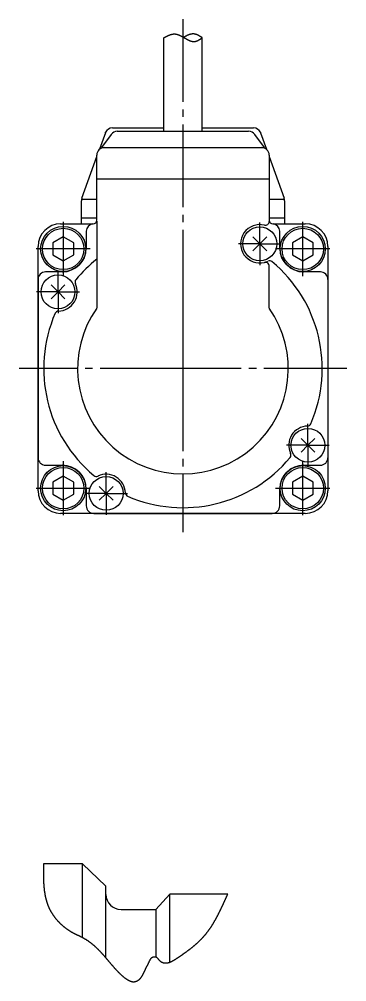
# Model space of a CAD drawing. Extents: x -147 to 162, y -94 to 93.
# Drawn here: x -146.7 to -103.2, y -94 to 34 of the extents above; entities that cross this region are included whole.
import ezdxf

# ---------------------------------------------------------------- set-up
doc = ezdxf.new("R2010")
doc.units = 0
doc.linetypes.add('DASH_CENTER', pattern=[14, 11, -1, 1, -1])
doc.layers.get('0').update_dxf_attribs({"linetype": 'CONTINUOUS'})

msp = doc.modelspace()

# ---------------------------------------------------------------- linework, layer by layer
at = {"color": 1, "linetype": 'DASH_CENTER'}
for p, q in [((-124.94, 33.96), (-124.94, -2.4)), ((-140.85, 7.01), (-140.85, -0.19)), ((-114.74, 4.1), (-114.74, 6.94)), ((-109.03, -0.19), (-109.03, 7.01)), ((-114.74, 4.1), (-117.58, 4.1)), ((-114.74, 4.1), (-111.9, 4.1)), ((-114.74, 4.1), (-114.74, 1.26)), ((-137.25, 3.41), (-144.45, 3.41)), ((-105.43, 3.41), (-112.63, 3.41)), ((-141.54, -2.3), (-141.54, 0.54)), ((-141.54, -2.3), (-144.38, -2.3)), ((-141.54, -2.3), (-141.54, -5.14)), ((-141.54, -2.3), (-138.7, -2.3)), ((-124.94, -2.4), (-124.94, -12.5)), ((-124.94, -12.5), (-146.69, -12.5)), ((-103.19, -12.5), (-124.94, -12.5)), ((-124.94, -12.5), (-124.94, -34.25)), ((-108.34, -22.7), (-108.34, -19.86)), ((-108.34, -22.7), (-111.18, -22.7)), ((-108.34, -22.7), (-105.5, -22.7)), ((-108.34, -22.7), (-108.34, -25.54)), ((-140.85, -24.81), (-140.85, -32.01)), ((-109.03, -32.01), (-109.03, -24.81)), ((-135.14, -29.1), (-135.14, -26.26)), ((-144.45, -28.41), (-137.25, -28.41)), ((-135.14, -29.1), (-137.98, -29.1)), ((-135.14, -29.1), (-135.14, -31.94)), ((-135.14, -29.1), (-132.3, -29.1)), ((-112.63, -28.41), (-105.43, -28.41))]:
    msp.add_line(p, q, dxfattribs=at)
at = {"color": 7, "linetype": 'CONTINUOUS'}
for p, q in [((-127.49, 19.88), (-127.49, 31.5)), ((-122.39, 19.88), (-122.39, 31.5)), ((-134.32, 19.5), (-129.94, 19.5)), ((-129.94, 19.5), (-128.74, 19.5)), ((-128.74, 19.5), (-127.49, 19.5)), ((-127.49, 19.06), (-127.49, 19.89)), ((-122.39, 19.06), (-122.39, 20)), ((-122.39, 19.5), (-115.55, 19.5)), ((-135.25, 18.85), (-136.04, 16.66)), ((-134.46, 18.65), (-135.75, 16.9)), ((-135.25, 18.85), (-135.21, 18.95)), ((-133.66, 19.06), (-116.22, 19.06)), ((-114.12, 16.9), (-115.41, 18.65)), ((-114.66, 18.95), (-114.63, 18.85)), ((-114.63, 18.85), (-113.83, 16.66)), ((-135.75, 16.9), (-114.12, 16.9)), ((-135.39, 16.9), (-114.49, 16.9)), ((-138.38, 10.16), (-136.39, 15.69)), ((-136.39, 7.25), (-136.39, 15.9)), ((-136.39, 7.25), (-136.39, 15.88)), ((-113.49, 15.9), (-113.49, 7.25)), ((-113.49, 15.88), (-113.49, 7.25)), ((-113.49, 15.69), (-111.5, 10.16)), ((-136.39, 12.75), (-113.49, 12.75)), ((-138.44, 6.75), (-138.44, 9.83)), ((-136.39, 10), (-138.42, 10)), ((-111.45, 10), (-113.49, 10)), ((-111.44, 9.83), (-111.44, 6.75)), ((-141.19, 6.75), (-136.89, 6.75)), ((-136.39, 7.5), (-138.44, 7.5)), ((-136.39, 7.1), (-136.39, -4.44)), ((-136.39, 7.1), (-136.39, -4.44)), ((-111.44, 7.5), (-113.49, 7.5)), ((-113.49, 7.25), (-113.49, 7.06)), ((-113.49, 7.25), (-113.49, 7.06)), ((-112.99, 6.75), (-108.69, 6.75)), ((-137.79, 5.77), (-137.79, 3.56)), ((-112.09, 3.56), (-112.09, 5.77)), ((-140.85, 5.01), (-142.23, 4.21)), ((-142.23, 4.21), (-142.23, 2.61)), ((-139.46, 4.21), (-140.85, 5.01)), ((-139.46, 2.61), (-139.46, 4.21)), ((-114.74, 4.1), (-115.66, 5.02)), ((-114.74, 4.1), (-115.66, 3.18)), ((-114.74, 4.1), (-113.82, 5.02)), ((-114.74, 4.1), (-113.82, 3.18)), ((-109.03, 5.01), (-110.41, 4.21)), ((-110.41, 4.21), (-110.41, 2.61)), ((-107.64, 4.21), (-109.03, 5.01)), ((-107.64, 2.61), (-107.64, 4.21)), ((-144.19, -28.75), (-144.19, 3.75)), ((-142.23, 2.61), (-140.85, 1.81)), ((-140.85, 1.81), (-139.46, 2.61)), ((-110.41, 2.61), (-109.03, 1.81)), ((-109.03, 1.81), (-107.64, 2.61)), ((-105.69, 3.75), (-105.69, -28.75)), ((-140.85, 0.35), (-143.19, 0.35)), ((-113.49, -4.44), (-113.49, 1.14)), ((-113.49, -4.44), (-113.49, 1.14)), ((-106.69, 0.35), (-109.03, 0.35)), ((-144.19, -0.64), (-144.19, -24.35)), ((-105.69, -0.64), (-105.69, -24.35)), ((-141.54, -2.3), (-142.46, -1.38)), ((-141.54, -2.3), (-142.46, -3.22)), ((-141.54, -2.3), (-140.62, -1.38)), ((-141.54, -2.3), (-140.62, -3.22)), ((-108.34, -22.7), (-109.26, -21.78)), ((-108.34, -22.7), (-109.26, -23.62)), ((-108.34, -22.7), (-107.42, -21.78)), ((-108.34, -22.7), (-107.42, -23.62)), ((-143.19, -25.35), (-140.85, -25.35)), ((-109.03, -25.35), (-106.69, -25.35)), ((-140.85, -26.81), (-142.23, -27.61)), ((-139.46, -27.61), (-140.85, -26.81)), ((-109.03, -26.81), (-110.41, -27.61)), ((-107.64, -27.61), (-109.03, -26.81)), ((-142.23, -27.61), (-142.23, -29.21)), ((-139.46, -29.21), (-139.46, -27.61)), ((-110.41, -27.61), (-110.41, -29.21)), ((-107.64, -29.21), (-107.64, -27.61)), ((-142.23, -29.21), (-140.85, -30.01)), ((-140.85, -30.01), (-139.46, -29.21)), ((-137.79, -28.41), (-137.79, -30.75)), ((-135.14, -29.1), (-136.06, -28.18)), ((-135.14, -29.1), (-136.06, -30.02)), ((-135.14, -29.1), (-134.22, -28.18)), ((-135.14, -29.1), (-134.22, -30.02)), ((-112.09, -30.75), (-112.09, -28.41)), ((-110.41, -29.21), (-109.03, -30.01)), ((-109.03, -30.01), (-107.64, -29.21)), ((-108.69, -31.75), (-141.19, -31.75)), ((-136.79, -31.75), (-113.09, -31.75)), ((-131.64, -31.75), (-134.13, -31.75)), ((-131.74, -31.75), (-118.14, -31.75)), ((-138.29, -78.35), (-143.46, -78.35)), ((-138.29, -88.15), (-138.29, -78.35)), ((-138.29, -78.35), (-135.17, -81.35)), ((-135.17, -90.89), (-135.17, -81.35)), ((-128.53, -84.43), (-126.67, -82.39)), ((-126.67, -91.43), (-126.67, -82.39)), ((-118.99, -82.39), (-126.67, -82.39)), ((-133.17, -84.43), (-128.53, -84.43)), ((-128.53, -84.43), (-128.53, -90.75))]:
    msp.add_line(p, q, dxfattribs=at)
at = {"color": 2}
for points in [[(-122.39, 31.5, 0), (-122.4, 31.51, 0), (-122.42, 31.52, 0), (-122.43, 31.53, 0), (-122.45, 31.54, 0), (-122.46, 31.55, 0), (-122.48, 31.56, 0), (-122.5, 31.57, 0), (-122.51, 31.58, 0), (-122.53, 31.59, 0), (-122.54, 31.6, 0), (-122.56, 31.61, 0), (-122.57, 31.62, 0), (-122.59, 31.63, 0), (-122.6, 31.64, 0), (-122.62, 31.65, 0), (-122.64, 31.66, 0), (-122.65, 31.67, 0), (-122.67, 31.68, 0), (-122.68, 31.68, 0), (-122.7, 31.69, 0), (-122.71, 31.7, 0), (-122.73, 31.71, 0), (-122.75, 31.72, 0), (-122.76, 31.73, 0), (-122.78, 31.74, 0), (-122.79, 31.75, 0), (-122.81, 31.76, 0), (-122.82, 31.77, 0), (-122.84, 31.77, 0), (-122.85, 31.78, 0), (-122.87, 31.79, 0), (-122.89, 31.8, 0), (-122.9, 31.81, 0), (-122.92, 31.82, 0), (-122.93, 31.82, 0), (-122.95, 31.83, 0), (-122.96, 31.84, 0), (-122.98, 31.85, 0), (-123, 31.85, 0), (-123.01, 31.86, 0), (-123.03, 31.87, 0), (-123.04, 31.88, 0), (-123.06, 31.88, 0), (-123.07, 31.89, 0), (-123.09, 31.9, 0), (-123.11, 31.9, 0), (-123.12, 31.91, 0), (-123.14, 31.91, 0), (-123.15, 31.92, 0), (-123.17, 31.93, 0), (-123.18, 31.93, 0), (-123.2, 31.94, 0), (-123.22, 31.94, 0), (-123.23, 31.95, 0), (-123.25, 31.95, 0), (-123.26, 31.96, 0), (-123.28, 31.96, 0), (-123.29, 31.97, 0), (-123.31, 31.97, 0), (-123.33, 31.97, 0), (-123.34, 31.98, 0), (-123.36, 31.98, 0), (-123.37, 31.98, 0), (-123.39, 31.99, 0), (-123.41, 31.99, 0), (-123.42, 31.99, 0), (-123.44, 31.99, 0), (-123.45, 32, 0), (-123.47, 32, 0), (-123.48, 32, 0), (-123.5, 32, 0), (-123.52, 32, 0), (-123.53, 32, 0), (-123.55, 32, 0), (-123.56, 32, 0), (-123.58, 32, 0), (-123.6, 32, 0), (-123.61, 32, 0), (-123.63, 32, 0), (-123.65, 32, 0), (-123.66, 32, 0), (-123.68, 32, 0), (-123.69, 32, 0), (-123.71, 32, 0), (-123.73, 32, 0), (-123.74, 32, 0), (-123.76, 31.99, 0), (-123.77, 31.99, 0), (-123.79, 31.99, 0), (-123.81, 31.99, 0), (-123.82, 31.98, 0), (-123.84, 31.98, 0), (-123.86, 31.98, 0), (-123.87, 31.97, 0), (-123.89, 31.97, 0), (-123.9, 31.97, 0), (-123.92, 31.96, 0), (-123.94, 31.96, 0), (-123.95, 31.95, 0), (-123.97, 31.95, 0), (-123.98, 31.94, 0), (-124, 31.94, 0), (-124.02, 31.94, 0), (-124.03, 31.93, 0), (-124.05, 31.93, 0), (-124.07, 31.92, 0), (-124.08, 31.91, 0), (-124.1, 31.91, 0), (-124.11, 31.9, 0), (-124.13, 31.9, 0), (-124.15, 31.89, 0), (-124.16, 31.89, 0), (-124.18, 31.88, 0), (-124.2, 31.87, 0), (-124.21, 31.87, 0), (-124.23, 31.86, 0), (-124.25, 31.85, 0), (-124.26, 31.85, 0), (-124.28, 31.84, 0), (-124.3, 31.83, 0), (-124.31, 31.82, 0), (-124.33, 31.82, 0), (-124.34, 31.81, 0), (-124.36, 31.8, 0), (-124.38, 31.79, 0), (-124.39, 31.79, 0), (-124.41, 31.78, 0), (-124.43, 31.77, 0), (-124.44, 31.76, 0), (-124.46, 31.76, 0), (-124.48, 31.75, 0), (-124.49, 31.74, 0), (-124.51, 31.73, 0), (-124.53, 31.72, 0), (-124.54, 31.71, 0), (-124.56, 31.71, 0), (-124.57, 31.7, 0), (-124.59, 31.69, 0), (-124.61, 31.68, 0), (-124.62, 31.67, 0), (-124.64, 31.66, 0), (-124.66, 31.65, 0), (-124.67, 31.65, 0), (-124.69, 31.64, 0), (-124.71, 31.63, 0), (-124.72, 31.62, 0), (-124.74, 31.61, 0), (-124.75, 31.6, 0), (-124.77, 31.59, 0), (-124.79, 31.58, 0), (-124.81, 31.57, 0), (-124.82, 31.56, 0), (-124.84, 31.55, 0), (-124.85, 31.55, 0), (-124.87, 31.54, 0), (-124.89, 31.53, 0), (-124.9, 31.52, 0), (-124.92, 31.51, 0), (-124.94, 31.5, 0)], [(-127.49, 31.5, 0), (-127.46, 31.51, 0), (-127.44, 31.52, 0), (-127.42, 31.54, 0), (-127.39, 31.55, 0), (-127.37, 31.56, 0), (-127.35, 31.57, 0), (-127.32, 31.59, 0), (-127.3, 31.6, 0), (-127.28, 31.61, 0), (-127.25, 31.62, 0), (-127.23, 31.64, 0), (-127.21, 31.65, 0), (-127.18, 31.66, 0), (-127.16, 31.67, 0), (-127.14, 31.68, 0), (-127.11, 31.69, 0), (-127.09, 31.71, 0), (-127.07, 31.72, 0), (-127.04, 31.73, 0), (-127.02, 31.74, 0), (-127, 31.75, 0), (-126.97, 31.76, 0), (-126.95, 31.77, 0), (-126.93, 31.78, 0), (-126.9, 31.79, 0), (-126.88, 31.8, 0), (-126.86, 31.81, 0), (-126.83, 31.82, 0), (-126.81, 31.83, 0), (-126.79, 31.84, 0), (-126.76, 31.85, 0), (-126.74, 31.86, 0), (-126.72, 31.87, 0), (-126.69, 31.88, 0), (-126.67, 31.89, 0), (-126.65, 31.9, 0), (-126.62, 31.9, 0), (-126.6, 31.91, 0), (-126.58, 31.92, 0), (-126.56, 31.93, 0), (-126.53, 31.93, 0), (-126.51, 31.94, 0), (-126.49, 31.95, 0), (-126.46, 31.95, 0), (-126.44, 31.96, 0), (-126.42, 31.96, 0), (-126.39, 31.97, 0), (-126.37, 31.97, 0), (-126.35, 31.98, 0), (-126.32, 31.98, 0), (-126.3, 31.98, 0), (-126.28, 31.99, 0), (-126.25, 31.99, 0), (-126.23, 31.99, 0), (-126.21, 32, 0), (-126.19, 32, 0), (-126.16, 32, 0), (-126.14, 32, 0), (-126.12, 32, 0), (-126.09, 32, 0), (-126.07, 32, 0), (-126.05, 32, 0), (-126.02, 32, 0), (-126, 32, 0), (-125.98, 32, 0), (-125.95, 31.99, 0), (-125.93, 31.99, 0), (-125.91, 31.99, 0), (-125.89, 31.98, 0), (-125.86, 31.98, 0), (-125.84, 31.98, 0), (-125.82, 31.97, 0), (-125.8, 31.97, 0), (-125.77, 31.96, 0), (-125.75, 31.96, 0), (-125.73, 31.95, 0), (-125.7, 31.94, 0), (-125.68, 31.94, 0), (-125.66, 31.93, 0), (-125.64, 31.92, 0), (-125.61, 31.92, 0), (-125.59, 31.91, 0), (-125.57, 31.9, 0), (-125.54, 31.89, 0), (-125.52, 31.88, 0), (-125.5, 31.88, 0), (-125.47, 31.87, 0), (-125.45, 31.86, 0), (-125.43, 31.85, 0), (-125.41, 31.84, 0), (-125.38, 31.83, 0), (-125.36, 31.82, 0), (-125.34, 31.81, 0), (-125.31, 31.8, 0), (-125.29, 31.79, 0), (-125.27, 31.78, 0), (-125.25, 31.76, 0), (-125.22, 31.75, 0), (-125.2, 31.74, 0), (-125.18, 31.73, 0), (-125.15, 31.72, 0), (-125.13, 31.71, 0), (-125.11, 31.69, 0), (-125.08, 31.68, 0), (-125.06, 31.67, 0), (-125.04, 31.66, 0), (-125.02, 31.64, 0), (-124.99, 31.63, 0), (-124.97, 31.62, 0), (-124.95, 31.61, 0), (-124.92, 31.59, 0), (-124.9, 31.58, 0), (-124.88, 31.57, 0), (-124.86, 31.55, 0), (-124.83, 31.54, 0), (-124.81, 31.53, 0), (-124.78, 31.51, 0), (-124.76, 31.5, 0), (-124.74, 31.49, 0), (-124.72, 31.47, 0), (-124.69, 31.46, 0), (-124.67, 31.45, 0), (-124.65, 31.43, 0), (-124.62, 31.42, 0), (-124.6, 31.41, 0), (-124.58, 31.39, 0), (-124.55, 31.38, 0), (-124.53, 31.37, 0), (-124.51, 31.35, 0), (-124.48, 31.34, 0), (-124.46, 31.33, 0), (-124.44, 31.31, 0), (-124.41, 31.3, 0), (-124.39, 31.29, 0), (-124.37, 31.28, 0), (-124.34, 31.26, 0), (-124.32, 31.25, 0), (-124.3, 31.24, 0), (-124.27, 31.23, 0), (-124.25, 31.22, 0), (-124.23, 31.2, 0), (-124.2, 31.19, 0), (-124.18, 31.18, 0), (-124.16, 31.17, 0), (-124.13, 31.16, 0), (-124.11, 31.15, 0), (-124.09, 31.14, 0), (-124.06, 31.13, 0), (-124.04, 31.12, 0), (-124.02, 31.11, 0), (-123.99, 31.1, 0), (-123.97, 31.09, 0), (-123.95, 31.08, 0), (-123.92, 31.08, 0), (-123.9, 31.07, 0), (-123.88, 31.06, 0), (-123.86, 31.05, 0), (-123.83, 31.05, 0), (-123.81, 31.04, 0), (-123.78, 31.03, 0), (-123.76, 31.03, 0), (-123.74, 31.02, 0), (-123.72, 31.02, 0), (-123.69, 31.01, 0), (-123.67, 31.01, 0), (-123.65, 31.01, 0), (-123.62, 31, 0), (-123.6, 31, 0), (-123.58, 31, 0), (-123.56, 31, 0), (-123.53, 30.99, 0), (-123.51, 30.99, 0), (-123.49, 30.99, 0), (-123.47, 30.99, 0), (-123.44, 30.99, 0), (-123.42, 31, 0), (-123.4, 31, 0), (-123.37, 31, 0), (-123.35, 31, 0), (-123.33, 31.01, 0), (-123.31, 31.01, 0), (-123.28, 31.02, 0), (-123.26, 31.02, 0), (-123.24, 31.03, 0), (-123.22, 31.03, 0), (-123.19, 31.04, 0), (-123.17, 31.05, 0), (-123.15, 31.05, 0), (-123.13, 31.06, 0), (-123.11, 31.07, 0), (-123.08, 31.08, 0), (-123.06, 31.09, 0), (-123.04, 31.1, 0), (-123.02, 31.11, 0), (-123, 31.12, 0), (-122.97, 31.13, 0), (-122.95, 31.14, 0), (-122.93, 31.15, 0), (-122.91, 31.16, 0), (-122.89, 31.17, 0), (-122.86, 31.18, 0), (-122.84, 31.2, 0), (-122.82, 31.21, 0), (-122.8, 31.22, 0), (-122.78, 31.24, 0), (-122.75, 31.25, 0), (-122.73, 31.26, 0), (-122.71, 31.28, 0), (-122.69, 31.29, 0), (-122.67, 31.31, 0), (-122.65, 31.32, 0), (-122.62, 31.33, 0), (-122.6, 31.35, 0), (-122.58, 31.36, 0), (-122.56, 31.38, 0), (-122.54, 31.39, 0), (-122.52, 31.41, 0), (-122.5, 31.42, 0), (-122.47, 31.44, 0), (-122.45, 31.45, 0), (-122.43, 31.47, 0), (-122.41, 31.48, 0), (-122.39, 31.5, 0)], [(-143.46, -78.35, 0), (-143.47, -78.39, 0), (-143.47, -78.43, 0), (-143.47, -78.47, 0), (-143.47, -78.51, 0), (-143.47, -78.55, 0), (-143.47, -78.59, 0), (-143.47, -78.63, 0), (-143.47, -78.67, 0), (-143.47, -78.71, 0), (-143.47, -78.76, 0), (-143.47, -78.8, 0), (-143.47, -78.84, 0), (-143.47, -78.88, 0), (-143.47, -78.92, 0), (-143.47, -78.96, 0), (-143.47, -79, 0), (-143.48, -79.04, 0), (-143.48, -79.08, 0), (-143.48, -79.12, 0), (-143.48, -79.16, 0), (-143.48, -79.2, 0), (-143.48, -79.24, 0), (-143.48, -79.28, 0), (-143.48, -79.32, 0), (-143.48, -79.36, 0), (-143.48, -79.4, 0), (-143.48, -79.44, 0), (-143.48, -79.48, 0), (-143.48, -79.53, 0), (-143.48, -79.57, 0), (-143.48, -79.61, 0), (-143.48, -79.65, 0), (-143.48, -79.69, 0), (-143.48, -79.73, 0), (-143.48, -79.77, 0), (-143.48, -79.81, 0), (-143.48, -79.85, 0), (-143.48, -79.89, 0), (-143.48, -79.93, 0), (-143.48, -79.97, 0), (-143.48, -80.01, 0), (-143.48, -80.05, 0), (-143.48, -80.09, 0), (-143.48, -80.13, 0), (-143.48, -80.17, 0), (-143.47, -80.21, 0), (-143.47, -80.25, 0), (-143.47, -80.29, 0), (-143.47, -80.34, 0), (-143.47, -80.38, 0), (-143.47, -80.42, 0), (-143.47, -80.46, 0), (-143.47, -80.5, 0), (-143.47, -80.54, 0), (-143.47, -80.58, 0), (-143.46, -80.62, 0), (-143.46, -80.66, 0), (-143.46, -80.7, 0), (-143.46, -80.74, 0), (-143.46, -80.78, 0), (-143.46, -80.82, 0), (-143.45, -80.86, 0), (-143.45, -80.9, 0), (-143.45, -80.94, 0), (-143.45, -80.98, 0), (-143.44, -81.02, 0), (-143.44, -81.06, 0), (-143.44, -81.1, 0), (-143.44, -81.15, 0), (-143.43, -81.19, 0), (-143.43, -81.23, 0), (-143.43, -81.27, 0), (-143.42, -81.31, 0), (-143.42, -81.35, 0), (-143.42, -81.39, 0), (-143.41, -81.43, 0), (-143.41, -81.47, 0), (-143.41, -81.51, 0), (-143.4, -81.55, 0), (-143.4, -81.59, 0), (-143.4, -81.63, 0), (-143.39, -81.67, 0), (-143.39, -81.71, 0), (-143.38, -81.75, 0), (-143.38, -81.79, 0), (-143.37, -81.83, 0), (-143.37, -81.87, 0), (-143.36, -81.91, 0), (-143.36, -81.95, 0), (-143.35, -81.99, 0), (-143.35, -82.03, 0), (-143.34, -82.07, 0), (-143.33, -82.11, 0), (-143.33, -82.15, 0), (-143.32, -82.19, 0), (-143.31, -82.23, 0), (-143.31, -82.27, 0), (-143.3, -82.31, 0), (-143.29, -82.35, 0), (-143.29, -82.39, 0), (-143.28, -82.43, 0), (-143.27, -82.47, 0), (-143.27, -82.51, 0), (-143.26, -82.55, 0), (-143.25, -82.59, 0), (-143.24, -82.63, 0), (-143.23, -82.67, 0), (-143.23, -82.71, 0), (-143.22, -82.75, 0), (-143.21, -82.79, 0), (-143.2, -82.83, 0), (-143.19, -82.87, 0), (-143.18, -82.91, 0), (-143.17, -82.95, 0), (-143.16, -82.99, 0), (-143.15, -83.03, 0), (-143.14, -83.07, 0), (-143.13, -83.11, 0), (-143.12, -83.15, 0), (-143.11, -83.19, 0), (-143.1, -83.23, 0), (-143.09, -83.26, 0), (-143.08, -83.3, 0), (-143.06, -83.34, 0), (-143.05, -83.38, 0), (-143.04, -83.42, 0), (-143.03, -83.46, 0), (-143.02, -83.5, 0), (-143, -83.54, 0), (-142.99, -83.57, 0), (-142.98, -83.61, 0), (-142.96, -83.65, 0), (-142.95, -83.69, 0), (-142.94, -83.73, 0), (-142.92, -83.77, 0), (-142.91, -83.8, 0), (-142.9, -83.84, 0), (-142.88, -83.88, 0), (-142.87, -83.92, 0), (-142.85, -83.96, 0), (-142.84, -83.99, 0), (-142.82, -84.03, 0), (-142.8, -84.07, 0), (-142.79, -84.11, 0), (-142.77, -84.14, 0), (-142.75, -84.18, 0), (-142.74, -84.22, 0), (-142.72, -84.25, 0), (-142.71, -84.29, 0), (-142.69, -84.33, 0), (-142.67, -84.36, 0), (-142.65, -84.4, 0), (-142.63, -84.44, 0), (-142.62, -84.47, 0), (-142.6, -84.51, 0), (-142.58, -84.55, 0), (-142.56, -84.58, 0), (-142.54, -84.62, 0), (-142.52, -84.65, 0), (-142.5, -84.69, 0), (-142.48, -84.72, 0), (-142.46, -84.76, 0), (-142.44, -84.79, 0), (-142.42, -84.83, 0), (-142.4, -84.86, 0), (-142.38, -84.9, 0), (-142.35, -84.93, 0), (-142.33, -84.97, 0), (-142.31, -85, 0), (-142.29, -85.03, 0), (-142.27, -85.07, 0), (-142.25, -85.1, 0), (-142.22, -85.14, 0), (-142.2, -85.17, 0), (-142.18, -85.2, 0), (-142.15, -85.24, 0), (-142.13, -85.27, 0), (-142.11, -85.3, 0), (-142.08, -85.34, 0), (-142.06, -85.37, 0), (-142.03, -85.4, 0), (-142.01, -85.43, 0), (-141.99, -85.47, 0), (-141.96, -85.5, 0), (-141.94, -85.53, 0), (-141.91, -85.56, 0), (-141.88, -85.59, 0), (-141.86, -85.63, 0), (-141.83, -85.66, 0), (-141.81, -85.69, 0), (-141.78, -85.72, 0), (-141.75, -85.75, 0), (-141.73, -85.78, 0), (-141.7, -85.81, 0), (-141.67, -85.84, 0), (-141.65, -85.87, 0), (-141.62, -85.9, 0), (-141.59, -85.93, 0), (-141.56, -85.97, 0), (-141.54, -85.99, 0), (-141.51, -86.02, 0), (-141.48, -86.05, 0), (-141.45, -86.08, 0), (-141.43, -86.11, 0), (-141.4, -86.14, 0), (-141.37, -86.17, 0), (-141.34, -86.2, 0), (-141.31, -86.23, 0), (-141.28, -86.26, 0), (-141.25, -86.29, 0), (-141.22, -86.31, 0), (-141.19, -86.34, 0), (-141.16, -86.37, 0), (-141.13, -86.4, 0), (-141.1, -86.43, 0), (-141.07, -86.45, 0), (-141.04, -86.48, 0), (-141.01, -86.51, 0), (-140.98, -86.53, 0), (-140.95, -86.56, 0), (-140.92, -86.59, 0), (-140.89, -86.61, 0), (-140.86, -86.64, 0), (-140.83, -86.67, 0), (-140.8, -86.69, 0), (-140.76, -86.72, 0), (-140.73, -86.74, 0), (-140.7, -86.77, 0), (-140.67, -86.79, 0), (-140.64, -86.82, 0), (-140.6, -86.84, 0), (-140.57, -86.87, 0), (-140.54, -86.89, 0), (-140.51, -86.92, 0), (-140.48, -86.94, 0), (-140.44, -86.97, 0), (-140.41, -86.99, 0), (-140.38, -87.01, 0), (-140.34, -87.04, 0), (-140.31, -87.06, 0), (-140.28, -87.08, 0), (-140.24, -87.11, 0), (-140.21, -87.13, 0), (-140.18, -87.15, 0), (-140.14, -87.18, 0), (-140.11, -87.2, 0), (-140.07, -87.22, 0), (-140.04, -87.24, 0), (-140.01, -87.26, 0), (-139.97, -87.29, 0), (-139.94, -87.31, 0), (-139.9, -87.33, 0), (-139.87, -87.35, 0), (-139.83, -87.37, 0), (-139.8, -87.39, 0), (-139.76, -87.41, 0), (-139.73, -87.43, 0), (-139.69, -87.45, 0), (-139.66, -87.47, 0), (-139.62, -87.49, 0), (-139.59, -87.51, 0), (-139.55, -87.53, 0), (-139.52, -87.55, 0), (-139.48, -87.57, 0), (-139.44, -87.59, 0), (-139.41, -87.61, 0), (-139.37, -87.63, 0), (-139.34, -87.64, 0), (-139.3, -87.66, 0), (-139.26, -87.68, 0), (-139.23, -87.7, 0), (-139.19, -87.72, 0), (-139.16, -87.73, 0), (-139.12, -87.75, 0), (-139.08, -87.77, 0), (-139.05, -87.79, 0), (-139.01, -87.8, 0), (-138.97, -87.82, 0), (-138.94, -87.84, 0), (-138.9, -87.86, 0), (-138.86, -87.87, 0), (-138.83, -87.89, 0), (-138.79, -87.91, 0), (-138.75, -87.93, 0), (-138.72, -87.94, 0), (-138.68, -87.96, 0), (-138.64, -87.98, 0), (-138.61, -88, 0), (-138.57, -88.01, 0), (-138.53, -88.03, 0), (-138.5, -88.05, 0), (-138.46, -88.07, 0), (-138.43, -88.09, 0), (-138.39, -88.1, 0), (-138.35, -88.12, 0), (-138.32, -88.14, 0), (-138.28, -88.16, 0), (-138.25, -88.18, 0), (-138.21, -88.2, 0), (-138.17, -88.22, 0), (-138.14, -88.24, 0), (-138.1, -88.26, 0), (-138.07, -88.28, 0), (-138.03, -88.3, 0), (-138, -88.32, 0), (-137.96, -88.34, 0), (-137.93, -88.36, 0), (-137.89, -88.38, 0), (-137.86, -88.4, 0), (-137.82, -88.42, 0), (-137.79, -88.45, 0), (-137.76, -88.47, 0), (-137.72, -88.49, 0), (-137.69, -88.51, 0), (-137.66, -88.53, 0), (-137.62, -88.56, 0), (-137.59, -88.58, 0), (-137.55, -88.6, 0), (-137.52, -88.63, 0), (-137.49, -88.65, 0), (-137.45, -88.67, 0), (-137.42, -88.7, 0), (-137.39, -88.72, 0), (-137.35, -88.74, 0), (-137.32, -88.77, 0), (-137.29, -88.79, 0), (-137.26, -88.82, 0), (-137.22, -88.84, 0), (-137.19, -88.87, 0), (-137.16, -88.89, 0), (-137.13, -88.92, 0), (-137.1, -88.94, 0), (-137.06, -88.97, 0), (-137.03, -88.99, 0), (-137, -89.02, 0), (-136.97, -89.04, 0), (-136.94, -89.07, 0), (-136.91, -89.1, 0), (-136.88, -89.12, 0), (-136.85, -89.15, 0), (-136.81, -89.17, 0), (-136.78, -89.2, 0), (-136.75, -89.23, 0), (-136.72, -89.25, 0), (-136.69, -89.28, 0), (-136.66, -89.31, 0), (-136.63, -89.34, 0), (-136.6, -89.36, 0), (-136.57, -89.39, 0), (-136.54, -89.42, 0), (-136.51, -89.45, 0), (-136.48, -89.47, 0), (-136.46, -89.5, 0), (-136.43, -89.53, 0), (-136.4, -89.56, 0), (-136.37, -89.59, 0), (-136.34, -89.61, 0), (-136.31, -89.64, 0), (-136.28, -89.67, 0), (-136.25, -89.7, 0), (-136.22, -89.73, 0), (-136.19, -89.76, 0), (-136.17, -89.79, 0), (-136.14, -89.82, 0), (-136.11, -89.84, 0), (-136.08, -89.87, 0), (-136.05, -89.9, 0), (-136.03, -89.93, 0), (-136, -89.96, 0), (-135.97, -89.99, 0), (-135.94, -90.02, 0), (-135.91, -90.05, 0), (-135.89, -90.08, 0), (-135.86, -90.11, 0), (-135.83, -90.14, 0), (-135.81, -90.17, 0), (-135.78, -90.2, 0), (-135.75, -90.23, 0), (-135.72, -90.26, 0), (-135.7, -90.29, 0), (-135.67, -90.32, 0), (-135.64, -90.35, 0), (-135.62, -90.38, 0), (-135.59, -90.41, 0), (-135.56, -90.44, 0), (-135.53, -90.47, 0), (-135.51, -90.5, 0), (-135.48, -90.53, 0), (-135.46, -90.56, 0), (-135.43, -90.59, 0), (-135.4, -90.63, 0), (-135.38, -90.66, 0), (-135.35, -90.69, 0), (-135.32, -90.72, 0), (-135.3, -90.75, 0), (-135.27, -90.78, 0), (-135.24, -90.81, 0), (-135.22, -90.84, 0), (-135.19, -90.87, 0), (-135.16, -90.9, 0), (-135.14, -90.93, 0), (-135.11, -90.96, 0), (-135.09, -90.99, 0), (-135.06, -91.03, 0), (-135.03, -91.06, 0), (-135.01, -91.09, 0), (-134.98, -91.12, 0), (-134.95, -91.15, 0), (-134.93, -91.18, 0), (-134.9, -91.21, 0), (-134.88, -91.24, 0), (-134.85, -91.27, 0), (-134.82, -91.3, 0), (-134.8, -91.33, 0), (-134.77, -91.37, 0), (-134.75, -91.4, 0), (-134.72, -91.43, 0), (-134.69, -91.46, 0), (-134.67, -91.49, 0), (-134.64, -91.52, 0), (-134.61, -91.55, 0), (-134.59, -91.58, 0), (-134.56, -91.61, 0), (-134.53, -91.64, 0), (-134.51, -91.67, 0), (-134.48, -91.7, 0), (-134.46, -91.74, 0), (-134.43, -91.77, 0), (-134.4, -91.8, 0), (-134.38, -91.83, 0), (-134.35, -91.86, 0), (-134.32, -91.89, 0), (-134.3, -91.92, 0), (-134.27, -91.95, 0), (-134.24, -91.98, 0), (-134.22, -92.01, 0), (-134.19, -92.04, 0), (-134.16, -92.07, 0), (-134.14, -92.1, 0), (-134.11, -92.13, 0), (-134.08, -92.16, 0), (-134.06, -92.19, 0), (-134.03, -92.22, 0), (-134, -92.25, 0), (-133.97, -92.28, 0), (-133.95, -92.31, 0), (-133.92, -92.34, 0), (-133.89, -92.37, 0), (-133.86, -92.4, 0), (-133.84, -92.43, 0), (-133.81, -92.46, 0), (-133.78, -92.49, 0), (-133.75, -92.52, 0), (-133.73, -92.55, 0), (-133.7, -92.58, 0), (-133.67, -92.61, 0), (-133.64, -92.64, 0), (-133.62, -92.67, 0), (-133.59, -92.7, 0), (-133.56, -92.73, 0), (-133.53, -92.76, 0), (-133.5, -92.79, 0), (-133.47, -92.81, 0), (-133.44, -92.84, 0), (-133.42, -92.87, 0), (-133.39, -92.9, 0), (-133.36, -92.93, 0), (-133.33, -92.96, 0), (-133.3, -92.98, 0), (-133.27, -93.01, 0), (-133.24, -93.04, 0), (-133.21, -93.07, 0), (-133.18, -93.1, 0), (-133.16, -93.12, 0), (-133.12, -93.15, 0), (-133.1, -93.18, 0), (-133.07, -93.2, 0), (-133.04, -93.23, 0), (-133, -93.26, 0), (-132.97, -93.28, 0), (-132.94, -93.31, 0), (-132.91, -93.34, 0), (-132.88, -93.36, 0), (-132.85, -93.39, 0), (-132.82, -93.41, 0), (-132.79, -93.44, 0), (-132.76, -93.46, 0), (-132.72, -93.49, 0), (-132.69, -93.51, 0), (-132.66, -93.54, 0), (-132.63, -93.56, 0), (-132.59, -93.59, 0), (-132.56, -93.61, 0), (-132.53, -93.63, 0), (-132.49, -93.66, 0), (-132.46, -93.68, 0), (-132.42, -93.7, 0), (-132.39, -93.72, 0), (-132.35, -93.75, 0), (-132.32, -93.77, 0), (-132.28, -93.79, 0), (-132.25, -93.81, 0), (-132.21, -93.83, 0), (-132.17, -93.85, 0), (-132.13, -93.87, 0), (-132.1, -93.89, 0), (-132.06, -93.91, 0), (-132.02, -93.93, 0), (-131.98, -93.94, 0), (-131.94, -93.96, 0), (-131.91, -93.97, 0), (-131.87, -93.98, 0), (-131.83, -94, 0), (-131.79, -94.01, 0), (-131.75, -94.02, 0), (-131.71, -94.03, 0), (-131.67, -94.03, 0), (-131.63, -94.04, 0), (-131.59, -94.04, 0), (-131.55, -94.04, 0), (-131.51, -94.04, 0), (-131.47, -94.04, 0), (-131.43, -94.04, 0), (-131.39, -94.04, 0), (-131.35, -94.03, 0), (-131.31, -94.02, 0), (-131.27, -94.01, 0), (-131.23, -94, 0), (-131.19, -93.99, 0), (-131.15, -93.98, 0), (-131.11, -93.96, 0), (-131.07, -93.95, 0), (-131.04, -93.93, 0), (-131, -93.91, 0), (-130.96, -93.89, 0), (-130.93, -93.87, 0), (-130.89, -93.85, 0), (-130.85, -93.83, 0), (-130.82, -93.8, 0), (-130.79, -93.78, 0), (-130.75, -93.75, 0), (-130.72, -93.73, 0), (-130.69, -93.7, 0), (-130.66, -93.67, 0), (-130.63, -93.64, 0), (-130.61, -93.61, 0), (-130.58, -93.58, 0), (-130.55, -93.55, 0), (-130.53, -93.52, 0), (-130.5, -93.49, 0), (-130.48, -93.45, 0), (-130.46, -93.42, 0), (-130.43, -93.39, 0), (-130.41, -93.35, 0), (-130.39, -93.32, 0), (-130.37, -93.28, 0), (-130.35, -93.25, 0), (-130.33, -93.21, 0), (-130.31, -93.18, 0), (-130.29, -93.14, 0), (-130.27, -93.1, 0), (-130.25, -93.07, 0), (-130.23, -93.03, 0), (-130.22, -92.99, 0), (-130.2, -92.96, 0), (-130.18, -92.92, 0), (-130.16, -92.88, 0), (-130.14, -92.85, 0), (-130.12, -92.81, 0), (-130.11, -92.78, 0), (-130.09, -92.74, 0), (-130.07, -92.7, 0), (-130.05, -92.67, 0), (-130.03, -92.63, 0), (-130.02, -92.59, 0), (-130, -92.56, 0), (-129.98, -92.52, 0), (-129.96, -92.48, 0), (-129.95, -92.45, 0), (-129.93, -92.41, 0), (-129.91, -92.37, 0), (-129.9, -92.34, 0), (-129.88, -92.3, 0), (-129.86, -92.26, 0), (-129.84, -92.23, 0), (-129.82, -92.19, 0), (-129.81, -92.16, 0), (-129.79, -92.12, 0), (-129.77, -92.08, 0), (-129.75, -92.05, 0), (-129.74, -92.01, 0), (-129.72, -91.98, 0), (-129.7, -91.94, 0), (-129.69, -91.91, 0), (-129.67, -91.87, 0), (-129.65, -91.83, 0), (-129.63, -91.8, 0), (-129.61, -91.76, 0), (-129.6, -91.73, 0), (-129.58, -91.69, 0), (-129.56, -91.65, 0), (-129.54, -91.62, 0), (-129.52, -91.58, 0), (-129.51, -91.54, 0), (-129.49, -91.51, 0), (-129.47, -91.47, 0), (-129.45, -91.43, 0), (-129.43, -91.4, 0), (-129.41, -91.36, 0), (-129.4, -91.32, 0), (-129.38, -91.28, 0), (-129.36, -91.24, 0), (-129.34, -91.21, 0), (-129.32, -91.17, 0), (-129.3, -91.13, 0), (-129.28, -91.09, 0), (-129.26, -91.06, 0), (-129.24, -91.02, 0), (-129.21, -90.99, 0), (-129.19, -90.96, 0), (-129.16, -90.92, 0), (-129.14, -90.89, 0), (-129.11, -90.87, 0), (-129.08, -90.84, 0), (-129.05, -90.82, 0), (-129.01, -90.79, 0), (-128.98, -90.77, 0), (-128.94, -90.76, 0), (-128.9, -90.74, 0), (-128.86, -90.73, 0), (-128.82, -90.72, 0), (-128.78, -90.71, 0), (-128.73, -90.71, 0), (-128.69, -90.71, 0), (-128.65, -90.71, 0), (-128.61, -90.72, 0), (-128.57, -90.73, 0), (-128.53, -90.74, 0), (-128.5, -90.76, 0), (-128.46, -90.78, 0), (-128.43, -90.8, 0), (-128.4, -90.83, 0), (-128.37, -90.86, 0), (-128.34, -90.89, 0), (-128.31, -90.92, 0), (-128.29, -90.95, 0), (-128.26, -90.98, 0), (-128.23, -91.01, 0), (-128.21, -91.05, 0), (-128.18, -91.08, 0), (-128.15, -91.11, 0), (-128.13, -91.14, 0), (-128.1, -91.17, 0), (-128.07, -91.2, 0), (-128.04, -91.23, 0), (-128.01, -91.26, 0), (-127.98, -91.28, 0), (-127.95, -91.31, 0), (-127.92, -91.33, 0), (-127.89, -91.36, 0), (-127.85, -91.38, 0), (-127.82, -91.4, 0), (-127.78, -91.42, 0), (-127.75, -91.44, 0), (-127.71, -91.45, 0), (-127.67, -91.47, 0), (-127.63, -91.48, 0), (-127.59, -91.5, 0), (-127.55, -91.51, 0), (-127.51, -91.52, 0), (-127.47, -91.53, 0), (-127.43, -91.53, 0), (-127.39, -91.54, 0), (-127.35, -91.55, 0), (-127.31, -91.55, 0), (-127.27, -91.55, 0), (-127.22, -91.55, 0), (-127.18, -91.55, 0), (-127.14, -91.55, 0), (-127.1, -91.55, 0), (-127.06, -91.54, 0), (-127.02, -91.54, 0), (-126.98, -91.53, 0), (-126.94, -91.52, 0), (-126.9, -91.51, 0), (-126.86, -91.5, 0), (-126.82, -91.49, 0), (-126.78, -91.48, 0), (-126.74, -91.47, 0), (-126.7, -91.45, 0), (-126.67, -91.44, 0), (-126.63, -91.42, 0), (-126.59, -91.41, 0), (-126.56, -91.39, 0), (-126.52, -91.37, 0), (-126.48, -91.36, 0), (-126.44, -91.34, 0), (-126.41, -91.32, 0), (-126.37, -91.3, 0), (-126.33, -91.28, 0), (-126.3, -91.26, 0), (-126.26, -91.24, 0), (-126.23, -91.22, 0), (-126.19, -91.2, 0), (-126.16, -91.18, 0), (-126.12, -91.16, 0), (-126.09, -91.14, 0), (-126.05, -91.12, 0), (-126.02, -91.1, 0), (-125.98, -91.07, 0), (-125.95, -91.05, 0), (-125.91, -91.03, 0), (-125.88, -91.01, 0), (-125.84, -90.99, 0), (-125.81, -90.97, 0), (-125.78, -90.95, 0), (-125.74, -90.92, 0), (-125.71, -90.9, 0), (-125.68, -90.88, 0), (-125.64, -90.86, 0), (-125.61, -90.83, 0), (-125.58, -90.81, 0), (-125.54, -90.79, 0), (-125.51, -90.77, 0), (-125.47, -90.74, 0), (-125.44, -90.72, 0), (-125.41, -90.7, 0), (-125.37, -90.68, 0), (-125.34, -90.65, 0), (-125.31, -90.63, 0), (-125.27, -90.61, 0), (-125.24, -90.58, 0), (-125.21, -90.56, 0), (-125.17, -90.54, 0), (-125.14, -90.52, 0), (-125.11, -90.49, 0), (-125.07, -90.47, 0), (-125.04, -90.45, 0), (-125.01, -90.42, 0), (-124.97, -90.4, 0), (-124.94, -90.38, 0), (-124.91, -90.35, 0), (-124.88, -90.33, 0), (-124.84, -90.31, 0), (-124.81, -90.28, 0), (-124.78, -90.26, 0), (-124.74, -90.24, 0), (-124.71, -90.21, 0), (-124.68, -90.19, 0), (-124.64, -90.17, 0), (-124.61, -90.14, 0), (-124.58, -90.12, 0), (-124.55, -90.1, 0), (-124.51, -90.07, 0), (-124.48, -90.05, 0), (-124.45, -90.02, 0), (-124.42, -90, 0), (-124.38, -89.98, 0), (-124.35, -89.95, 0), (-124.32, -89.93, 0), (-124.28, -89.9, 0), (-124.25, -89.88, 0), (-124.22, -89.85, 0), (-124.19, -89.83, 0), (-124.16, -89.81, 0), (-124.12, -89.78, 0), (-124.09, -89.76, 0), (-124.06, -89.73, 0), (-124.03, -89.71, 0), (-123.99, -89.68, 0), (-123.96, -89.66, 0), (-123.93, -89.63, 0), (-123.9, -89.61, 0), (-123.87, -89.58, 0), (-123.83, -89.56, 0), (-123.8, -89.53, 0), (-123.77, -89.51, 0), (-123.74, -89.48, 0), (-123.71, -89.45, 0), (-123.68, -89.43, 0), (-123.64, -89.4, 0), (-123.61, -89.38, 0), (-123.58, -89.35, 0), (-123.55, -89.33, 0), (-123.52, -89.3, 0), (-123.49, -89.27, 0), (-123.46, -89.25, 0), (-123.43, -89.22, 0), (-123.4, -89.2, 0), (-123.36, -89.17, 0), (-123.33, -89.14, 0), (-123.3, -89.12, 0), (-123.27, -89.09, 0), (-123.24, -89.06, 0), (-123.21, -89.04, 0), (-123.18, -89.01, 0), (-123.15, -88.98, 0), (-123.12, -88.95, 0), (-123.09, -88.93, 0), (-123.06, -88.9, 0), (-123.03, -88.87, 0), (-123, -88.85, 0), (-122.97, -88.82, 0), (-122.94, -88.79, 0), (-122.91, -88.76, 0), (-122.88, -88.73, 0), (-122.85, -88.71, 0), (-122.82, -88.68, 0), (-122.79, -88.65, 0), (-122.76, -88.62, 0), (-122.73, -88.59, 0), (-122.71, -88.57, 0), (-122.68, -88.54, 0), (-122.65, -88.51, 0), (-122.62, -88.48, 0), (-122.59, -88.45, 0), (-122.56, -88.42, 0), (-122.53, -88.39, 0), (-122.5, -88.37, 0), (-122.48, -88.34, 0), (-122.45, -88.31, 0), (-122.42, -88.28, 0), (-122.39, -88.25, 0), (-122.36, -88.22, 0), (-122.34, -88.19, 0), (-122.31, -88.16, 0), (-122.28, -88.13, 0), (-122.25, -88.1, 0), (-122.23, -88.07, 0), (-122.2, -88.04, 0), (-122.17, -88.01, 0), (-122.15, -87.98, 0), (-122.12, -87.95, 0), (-122.09, -87.92, 0), (-122.07, -87.89, 0), (-122.04, -87.86, 0), (-122.01, -87.83, 0), (-121.99, -87.8, 0), (-121.96, -87.76, 0), (-121.94, -87.73, 0), (-121.91, -87.7, 0), (-121.88, -87.67, 0), (-121.86, -87.64, 0), (-121.83, -87.61, 0), (-121.81, -87.58, 0), (-121.78, -87.54, 0), (-121.76, -87.51, 0), (-121.73, -87.48, 0), (-121.71, -87.45, 0), (-121.68, -87.42, 0), (-121.66, -87.39, 0), (-121.63, -87.35, 0), (-121.61, -87.32, 0), (-121.58, -87.29, 0), (-121.56, -87.26, 0), (-121.54, -87.22, 0), (-121.51, -87.19, 0), (-121.49, -87.16, 0), (-121.47, -87.12, 0), (-121.44, -87.09, 0), (-121.42, -87.06, 0), (-121.39, -87.02, 0), (-121.37, -86.99, 0), (-121.35, -86.96, 0), (-121.33, -86.92, 0), (-121.3, -86.89, 0), (-121.28, -86.86, 0), (-121.26, -86.82, 0), (-121.24, -86.79, 0), (-121.21, -86.76, 0), (-121.19, -86.72, 0), (-121.17, -86.69, 0), (-121.15, -86.65, 0), (-121.12, -86.62, 0), (-121.1, -86.59, 0), (-121.08, -86.55, 0), (-121.06, -86.52, 0), (-121.04, -86.48, 0), (-121.02, -86.45, 0), (-121, -86.41, 0), (-120.97, -86.38, 0), (-120.95, -86.35, 0), (-120.93, -86.31, 0), (-120.91, -86.28, 0), (-120.89, -86.24, 0), (-120.87, -86.21, 0), (-120.85, -86.17, 0), (-120.83, -86.14, 0), (-120.81, -86.1, 0), (-120.79, -86.07, 0), (-120.77, -86.03, 0), (-120.75, -86, 0), (-120.73, -85.96, 0), (-120.7, -85.93, 0), (-120.69, -85.89, 0), (-120.67, -85.85, 0), (-120.64, -85.82, 0), (-120.63, -85.78, 0), (-120.61, -85.75, 0), (-120.59, -85.71, 0), (-120.57, -85.68, 0), (-120.55, -85.64, 0), (-120.53, -85.61, 0), (-120.51, -85.57, 0), (-120.49, -85.53, 0), (-120.47, -85.5, 0), (-120.45, -85.46, 0), (-120.43, -85.43, 0), (-120.41, -85.39, 0), (-120.39, -85.35, 0), (-120.37, -85.32, 0), (-120.36, -85.28, 0), (-120.34, -85.25, 0), (-120.32, -85.21, 0), (-120.3, -85.17, 0), (-120.28, -85.14, 0), (-120.26, -85.1, 0), (-120.24, -85.07, 0), (-120.22, -85.03, 0), (-120.21, -84.99, 0), (-120.19, -84.96, 0), (-120.17, -84.92, 0), (-120.15, -84.89, 0), (-120.13, -84.85, 0), (-120.11, -84.81, 0), (-120.1, -84.78, 0), (-120.08, -84.74, 0), (-120.06, -84.7, 0), (-120.04, -84.67, 0), (-120.03, -84.63, 0), (-120.01, -84.59, 0), (-119.99, -84.56, 0), (-119.97, -84.52, 0), (-119.95, -84.49, 0), (-119.94, -84.45, 0), (-119.92, -84.41, 0), (-119.9, -84.38, 0), (-119.88, -84.34, 0), (-119.87, -84.3, 0), (-119.85, -84.27, 0), (-119.83, -84.23, 0), (-119.81, -84.19, 0), (-119.8, -84.16, 0), (-119.78, -84.12, 0), (-119.76, -84.08, 0), (-119.74, -84.05, 0), (-119.73, -84.01, 0), (-119.71, -83.97, 0), (-119.69, -83.94, 0), (-119.67, -83.9, 0), (-119.66, -83.86, 0), (-119.64, -83.83, 0), (-119.62, -83.79, 0), (-119.61, -83.75, 0), (-119.59, -83.72, 0), (-119.57, -83.68, 0), (-119.56, -83.64, 0), (-119.54, -83.61, 0), (-119.52, -83.57, 0), (-119.51, -83.53, 0), (-119.49, -83.5, 0), (-119.47, -83.46, 0), (-119.45, -83.42, 0), (-119.44, -83.38, 0), (-119.42, -83.35, 0), (-119.41, -83.31, 0), (-119.39, -83.27, 0), (-119.37, -83.24, 0), (-119.36, -83.2, 0), (-119.34, -83.16, 0), (-119.32, -83.13, 0), (-119.31, -83.09, 0), (-119.29, -83.05, 0), (-119.27, -83.02, 0), (-119.25, -82.98, 0), (-119.24, -82.94, 0), (-119.22, -82.9, 0), (-119.2, -82.87, 0), (-119.19, -82.83, 0), (-119.17, -82.79, 0), (-119.16, -82.76, 0), (-119.14, -82.72, 0), (-119.12, -82.68, 0), (-119.11, -82.65, 0), (-119.09, -82.61, 0), (-119.07, -82.57, 0), (-119.06, -82.54, 0), (-119.04, -82.5, 0), (-119.02, -82.46, 0), (-119.01, -82.42, 0), (-118.99, -82.39, 0)]]:
    msp.add_polyline3d(points, dxfattribs=at)
at = {"color": 7, "linetype": 'CONTINUOUS'}
for centre, radius in [((-140.85, 3.41), 3), ((-109.03, 3.41), 3), ((-140.85, 3.41), 2.75), ((-114.74, 4.1), 2.25), ((-109.03, 3.41), 2.75), ((-141.54, -2.3), 2.25), ((-108.34, -22.7), 2.25), ((-140.85, -28.41), 3), ((-109.03, -28.41), 3), ((-140.85, -28.41), 2.75), ((-135.14, -29.1), 2.25), ((-109.03, -28.41), 2.75)]:
    msp.add_circle(centre, radius, dxfattribs=at)
for centre, radius, start, end in [((-134.32, 18.5), 1, 90, 153.4349), ((-115.55, 18.5), 1, 26.5651, 90), ((-133.66, 18.06), 1, 90, 143.6633), ((-116.22, 18.06), 1, 36.3367, 90), ((-135.39, 15.9), 1, 90, 180), ((-114.49, 15.9), 1, 0, 90), ((-137.44, 9.83), 1, 160.1863, 180), ((-112.44, 9.83), 1, 0, 19.8137), ((-141.19, 3.75), 3, 90, 180), ((-136.79, 5.77), 1, 99.2107, 180), ((-136.89, 7.25), 0.5, 270, 0), ((-136.89, 7.25), 0.5, 270, 0), ((-136.89, 7.25), 0.5, 270, 0), ((-114.74, 4.1), 2.55, 75.7649, 284.2351), ((-114.74, 4.1), 2.55, 75.7649, 284.2351), ((-113.99, 7.06), 0.5, 255.7649, 0), ((-113.99, 7.06), 0.5, 255.7649, 0), ((-112.99, 7.25), 0.5, 180, 270), ((-112.99, 7.25), 0.5, 180, 270), ((-112.99, 7.25), 0.5, 180, 270), ((-113.09, 5.77), 1, 0, 80.7893), ((-108.69, 3.75), 3, 0, 90), ((-140.99, 3.56), 3.2, 270, 0), ((-108.89, 3.56), 3.2, 180, 270), ((-124.94, -12.5), 18.5, 128.2372, 140.2705), ((-124.94, -12.5), 18.5, 128.2372, 140.2705), ((-114.74, 4.1), 2.55, 284.2351, 295.3315), ((-114.74, 4.1), 2.55, 284.2351, 295.3315), ((-113.99, 1.14), 0.5, 0, 104.2351), ((-113.99, 1.14), 0.5, 0, 104.2351), ((-113.43, 1.34), 0.5, 50.2705, 115.3315), ((-113.43, 1.34), 0.5, 50.2705, 115.3315), ((-124.94, -12.5), 18.5, 336.5916, 50.2705), ((-124.94, -12.5), 18.5, 336.5916, 50.2705), ((-143.19, -0.65), 1, 90, 180), ((-106.69, -0.65), 1, 0, 90), ((-141.54, -2.3), 2.55, 271.5306, 25.3315), ((-141.54, -2.3), 2.55, 271.5306, 25.3315), ((-138.78, -1), 0.5, 140.2705, 205.3315), ((-138.78, -1), 0.5, 140.2705, 205.3315), ((-141.45, -5.35), 0.5, 91.5306, 156.5916), ((-141.45, -5.35), 0.5, 91.5306, 156.5916), ((-124.94, -12.5), 14, 144.8709, 35.1291), ((-124.94, -12.5), 14, 144.8709, 35.1291), ((-124.94, -12.5), 18.5, 156.5916, 230.2705), ((-124.94, -12.5), 18.5, 156.5916, 230.2705), ((-108.34, -22.7), 2.55, 91.5306, 205.3315), ((-108.34, -22.7), 2.55, 91.5306, 205.3315), ((-108.42, -19.65), 0.5, 271.5306, 336.5916), ((-108.42, -19.65), 0.5, 271.5306, 336.5916), ((-111.09, -24.01), 0.5, 320.2705, 25.3315), ((-111.09, -24.01), 0.5, 320.2705, 25.3315), ((-143.19, -24.35), 1, 180, 270), ((-140.99, -28.55), 3.2, 0, 90), ((-124.94, -12.5), 18.5, 246.5916, 320.2705), ((-124.94, -12.5), 18.5, 246.5916, 320.2705), ((-108.89, -28.55), 3.2, 90, 180), ((-106.69, -24.35), 1, 270, 0), ((-136.44, -26.34), 0.5, 230.2705, 295.3315), ((-136.44, -26.34), 0.5, 230.2705, 295.3315), ((-135.14, -29.1), 2.55, 1.5306, 115.3315), ((-135.14, -29.1), 2.55, 1.5306, 115.3315), ((-141.19, -28.75), 3, 180, 270), ((-132.09, -29.02), 0.5, 181.5306, 246.5916), ((-132.09, -29.02), 0.5, 181.5306, 246.5916), ((-108.69, -28.75), 3, 270, 0), ((-136.79, -30.75), 1, 180, 270), ((-113.09, -30.75), 1, 270, 0), ((-133.17, -82.43), 2, 180, 270)]:
    msp.add_arc(centre, radius, start, end, dxfattribs=at)

doc.saveas('drawing.dxf')
